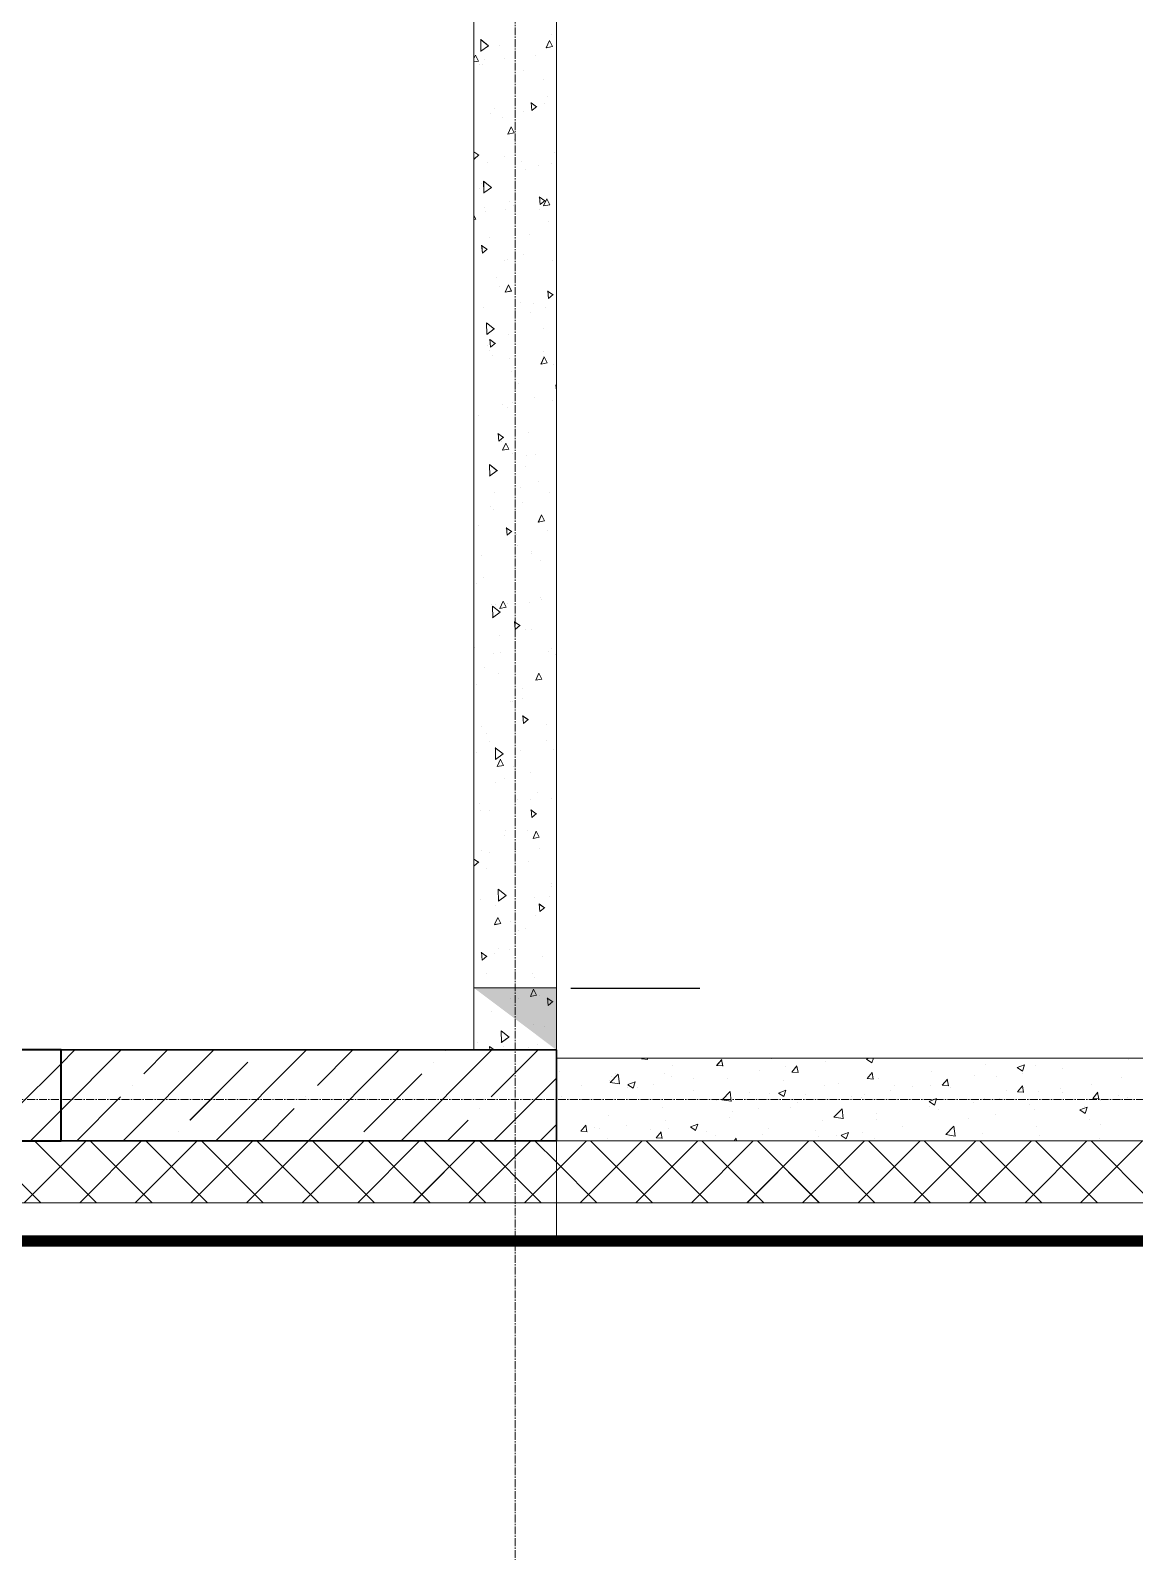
# Model space of a CAD drawing. Header units: millimetres. Extents: x 470010 to 1231400, y -134005 to 421770.
# Drawn here: x 813148 to 815823, y 135119 to 138801 of the extents above; entities that cross this region are included whole.
import ezdxf
from ezdxf.enums import TextEntityAlignment as Align

# ---------------------------------------------------------------- set-up
doc = ezdxf.new("R2010")
doc.units = ezdxf.units.MM
for name, pattern in [('CENTER2', [28.575, 19.05, -3.175, 3.175, -3.175]), ('DASHED', [19.05, 12.7, -6.35]), ('HIDDEN2', [4.7625, 3.175, -1.5875])]:
    doc.linetypes.add(name, pattern=pattern)
doc.layers.get('Defpoints').update_dxf_attribs({"color": 140})
doc.layers.add('АР_Делит', color=120, linetype='Continuous', lineweight=0, plot=False)
for name, color, linetype, lineweight in [('АР_Колонны', 70, 'Continuous', 30), ('АР_Стены ЖБ', 7, 'Continuous', 35), ('АР_Стены ПЕНОблок', 52, 'Continuous', 20), ('АР_Тонкая', 254, 'Continuous', 5), ('АР_Утеплитель', 31, 'Continuous', 0), ('АР_Штриховка', 8, 'Continuous', 0), ('ОВ_Отопление', 30, 'Continuous', 5)]:
    doc.layers.add(name, color=color, linetype=linetype, lineweight=lineweight)
doc.layers.add('РД_Оси_100', color=7, linetype='Continuous', lineweight=0, true_color=0x525252)
doc.styles.add('style1', font='ARIALN.TTF')

# ---------------------------------------------------------------- blocks, each defined once
blk = doc.blocks.new('СОШ_2200_АР_ОСИ_М100_28.05.24')
at = {"layer": 'АР_Делит', "color": 251, "linetype": 'DASHED', "true_color": 0x636466}
blk.add_lwpolyline([(114955, 135155), (114955, -355), (93595.036, -355), (93595.036, 13855), (94145, 13855), (94145, 68320), (66055, 68320), (66055, 13857.73), (83455, 13857.73), (83455, -355), (45245, -355), (45245, 13145), (44695, 13145), (44695, 26755), (45245, 26755), (45245, 68320), (20455, 68320), (20455, 26755), (27955, 26755), (27955, 13145), (-355, 13145), (-355, 100855)], dxfattribs=at)
at = {"layer": 'РД_Оси_100', "color": 251, "linetype": 'CENTER2', "true_color": 0x636466}
blk.add_line((-5954.958, 13500), (29555, 13500), dxfattribs=at)
blk.add_lwpolyline([(7800, -6155), (7800, 139938.679)], dxfattribs=at)
blk = doc.blocks.new('A$C9108343f')
at = {"layer": 'ОВ_Отопление', "linetype": 'Continuous', "lineweight": 5, "true_color": 0x000000}
for points in [[(148704.1, 236849.5), (148504.1, 236849.5), (148604.1, 236774.5)], [(148704.1, 236699.5), (148704.1, 236849.5), (148604.1, 236774.5)]]:
    blk.add_hatch(color=18, dxfattribs=at).paths.add_polyline_path(points, flags=0)
at = {"color": 18, "true_color": 0x000000}
blk.add_line((148738.7, 236849.2, 580), (149051.7, 236849.2, 580), dxfattribs=at)
at = {"layer": 'АР_Колонны', "color": 18, "linetype": 'HIDDEN2', "lineweight": 25, "true_color": 0x000000}
for p, q in [((147504.1, 236699.5), (148704.1, 236699.5)), ((147504.1, 236479.5), (147504.1, 236699.5)), ((148704.1, 236699.5), (148704.1, 236479.5)), ((148704.1, 236479.5), (147504.1, 236479.5))]:
    blk.add_line(p, q, dxfattribs=at)
at = {"layer": 'АР_Колонны', "color": 18, "linetype": 'Continuous', "lineweight": 15, "true_color": 0x000000}
for p, q in [((147504.1, 236699.5), (147504.1, 236479.5)), ((148704.1, 236699.5), (147504.1, 236699.5)), ((148704.1, 236699.5), (147504.1, 236699.5)), ((147504.1, 236699.5), (147504.1, 236479.5)), ((148704.1, 236479.5), (148704.1, 236699.5)), ((148704.1, 236479.5), (148704.1, 236699.5)), ((147504.1, 236479.5), (148704.1, 236479.5)), ((147504.1, 236479.5), (148704.1, 236479.5))]:
    blk.add_line(p, q, dxfattribs=at)
at = {"layer": 'АР_Стены ЖБ', "color": 18, "linetype": 'Continuous', "lineweight": 35, "true_color": 0x000000}
for p, q in [((147504.1, 236699.5), (140924.1, 236699.5)), ((147504.1, 236479.5), (147504.1, 236699.5)), ((140924.1, 236479.5), (147504.1, 236479.5))]:
    blk.add_line(p, q, dxfattribs=at)
at = {"layer": 'АР_Стены ЖБ', "color": 18, "linetype": 'Continuous', "lineweight": 30, "true_color": 0x000000}
for p, q in [((148704.1, 236699.5), (147504.1, 236699.5)), ((147504.1, 236699.5), (147504.1, 236479.5)), ((148704.1, 236479.5), (148704.1, 236699.5)), ((147504.1, 236479.5), (148704.1, 236479.5))]:
    blk.add_line(p, q, dxfattribs=at)
at = {"layer": 'АР_Стены ПЕНОблок', "color": 18, "linetype": 'Continuous', "lineweight": 20, "true_color": 0x000000}
for p, q in [((148504.1, 240829.5), (148504.1, 236699.5)), ((148704.1, 236699.5), (148704.1, 240829.5)), ((148504.1, 236699.5), (148704.1, 236699.5)), ((167604.1, 236679.5), (148704.1, 236679.5)), ((148704.1, 236679.5), (148704.1, 236479.5)), ((148704.1, 236479.5), (167604.1, 236479.5))]:
    blk.add_line(p, q, dxfattribs=at)
at = {"layer": 'АР_Тонкая', "color": 18, "linetype": 'Continuous', "lineweight": 5, "true_color": 0x000000}
for p, q in [((148704.1, 236329.5), (140554.1, 236329.5)), ((167604.1, 236329.5), (148704.1, 236329.5)), ((148704.1, 236329.5), (148704.1, 236249.5)), ((148704.1, 236249.5), (148704.1, 236329.5)), ((140474.1, 236249.5), (148704.1, 236249.5)), ((148704.1, 236249.5), (140474.1, 236249.5)), ((148704.1, 236249.5), (167604.1, 236249.5)), ((167604.1, 236249.5), (148704.1, 236249.5)), ((148704.1, 236249.5), (148704.1, 236224.5)), ((148704.1, 236224.5), (148704.1, 236249.5)), ((140449.1, 236224.5), (148704.1, 236224.5)), ((148704.1, 236224.5), (167604.1, 236224.5))]:
    blk.add_line(p, q, dxfattribs=at)
at = {"layer": 'АР_Утеплитель', "color": 18, "linetype": 'Continuous', "lineweight": 0, "true_color": 0x000000}
for p, q in [((148704.1, 236479.5), (140704.1, 236479.5)), ((167604.1, 236479.5), (148704.1, 236479.5)), ((148704.1, 236479.5), (148704.1, 236329.5)), ((148704.1, 236329.5), (148704.1, 236479.5)), ((140554.1, 236329.5), (148704.1, 236329.5)), ((148704.1, 236329.5), (167604.1, 236329.5))]:
    blk.add_line(p, q, dxfattribs=at)
at = {"layer": 'АР_Штриховка', "color": 18, "linetype": 'Continuous', "lineweight": 0, "true_color": 0x000000}
for p, q in [((148539.6, 239130.1), (148520.5, 239145.2)), ((148521.3, 239116.8), (148520.7, 239145.3)), ((148691.2, 239158.8), (148691.2, 239158.8)), ((148504.1, 239099.7), (148507.8, 239108)), ((148515, 239093.4), (148507.8, 239107.9)), ((148520.9, 239116.9), (148539.4, 239130.4)), ((148566.8, 239132.2), (148566.8, 239132.2)), ((148652.2, 239108), (148652.2, 239108)), ((148679.5, 239125.4), (148687.3, 239142.8)), ((148679.6, 239125.4), (148694.5, 239128.3)), ((148694.5, 239128.3), (148687.3, 239142.8)), ((148504.1, 239091.3), (148515, 239093.4)), ((148517, 239084.7), (148517, 239084.7)), ((148523.9, 239084.8), (148523.9, 239084.8)), ((148530.1, 239097.7), (148530.1, 239097.7)), ((148578.9, 239098.4), (148578.9, 239098.4)), ((148624.4, 239070.3), (148624.4, 239070.3)), ((148672.4, 239049.5), (148672.4, 239049.5)), ((148682, 239008.3), (148682, 239008.3)), ((148544.8, 238965.4), (148544.8, 238965.4)), ((148553.7, 238979.6), (148553.7, 238979.6)), ((148623.6, 238970.2), (148623.6, 238970.2)), ((148656, 238982.9), (148642.6, 238992.1)), ((148644.8, 238973.8), (148643.1, 238992.8)), ((148644.8, 238973.8), (148656.5, 238983.6)), ((148675.8, 238989.9), (148675.8, 238989.9)), ((148572.5, 238957.6), (148572.5, 238957.6)), ((148586.6, 238916.6), (148594.3, 238934)), ((148601.5, 238919.4), (148594.3, 238933.9)), ((148586.6, 238916.5), (148601.5, 238919.4)), ((148602.4, 238903.4), (148602.4, 238903.4)), ((148515.9, 238865.3), (148504.1, 238873.4)), ((148504.7, 238856.2), (148504.1, 238862.9)), ((148504.7, 238856.2), (148516.4, 238866)), ((148577.3, 238861.5), (148577.3, 238861.5)), ((148619.3, 238851.1), (148619.3, 238851.1)), ((148699.4, 238871.8), (148699.4, 238871.8)), ((148536.8, 238847.5), (148536.8, 238847.5)), ((148629.3, 238830.9), (148629.3, 238830.9)), ((148660, 238841.5), (148660, 238841.5)), ((148691.3, 238844.6), (148691.3, 238844.6)), ((148518.2, 238784.5), (148518.2, 238784.5)), ((148522.6, 238796.7), (148522.6, 238796.7)), ((148546.7, 238787.3), (148527.6, 238802.4)), ((148528.3, 238773.9), (148527.8, 238802.5)), ((148528, 238774.1), (148546.5, 238787.5)), ((148529.4, 238739.1), (148529.4, 238739.1)), ((148591.4, 238752.8), (148591.4, 238752.8)), ((148600.9, 238743.4), (148600.9, 238743.4)), ((148675.9, 238755.1), (148662.6, 238764.3)), ((148664.7, 238746.1), (148663, 238765)), ((148664.7, 238746), (148676.4, 238755.8)), ((148673.1, 238742.7), (148680.8, 238760.1)), ((148673.1, 238742.6), (148688.1, 238745.5)), ((148688.1, 238745.5), (148680.9, 238760)), ((148508.6, 238710.6), (148504.1, 238719.6)), ((148504.1, 238709.7), (148508.6, 238710.6)), ((148532.5, 238728.4), (148532.5, 238728.4)), ((148580.2, 238734.7), (148580.2, 238734.7)), ((148664, 238734.1), (148664, 238734.1)), ((148684.9, 238703.9), (148684.9, 238703.9)), ((148541.8, 238666.4), (148541.8, 238666.4)), ((148637.8, 238672.7), (148637.8, 238672.7)), ((148535.8, 238637.6), (148522.5, 238646.8)), ((148524.6, 238628.5), (148522.9, 238647.5)), ((148524.6, 238628.5), (148536.3, 238638.3)), ((148577.2, 238611.4), (148577.2, 238611.4)), ((148585, 238612), (148585, 238612)), ((148624.4, 238625.3), (148624.4, 238625.3)), ((148695.4, 238610.8), (148695.4, 238610.8)), ((148558.6, 238570.5), (148558.6, 238570.5)), ((148565.4, 238548.4), (148565.4, 238548.4)), ((148580.1, 238533.8), (148587.9, 238551.2)), ((148580.1, 238533.8), (148595.1, 238536.7)), ((148595.1, 238536.7), (148587.9, 238551.1)), ((148695.8, 238527.4), (148682.5, 238536.6)), ((148684.6, 238518.3), (148683, 238537.3)), ((148684.6, 238518.3), (148696.3, 238528.1)), ((148526.3, 238497.5), (148526.3, 238497.5)), ((148616.2, 238508.5), (148616.2, 238508.5)), ((148641.8, 238485.3), (148641.8, 238485.3)), ((148648, 238507.3), (148648, 238507.3)), ((148677, 238496.8), (148677, 238496.8)), ((148703.8, 238499), (148703.8, 238499)), ((148553.8, 238444.5), (148534.7, 238459.5)), ((148535.4, 238431.1), (148534.8, 238459.7)), ((148535.1, 238431.2), (148553.6, 238444.7)), ((148673.8, 238446.6), (148673.8, 238446.6)), ((148555.7, 238409.9), (148542.4, 238419)), ((148544.5, 238400.8), (148542.9, 238419.7)), ((148544.5, 238400.8), (148556.2, 238410.6)), ((148589, 238430.3), (148589, 238430.3)), ((148536.6, 238403.7), (148536.6, 238403.7)), ((148541.8, 238393.5), (148541.8, 238393.5)), ((148549.9, 238379.4), (148549.9, 238379.4)), ((148590.2, 238374.1), (148590.2, 238374.1)), ((148603.8, 238407.2), (148603.8, 238407.2)), ((148666.7, 238359.9), (148674.4, 238377.3)), ((148671.6, 238389.2), (148671.6, 238389.2)), ((148672.7, 238377.7), (148672.7, 238377.7)), ((148681.6, 238362.7), (148674.4, 238377.2)), ((148594.3, 238341.7), (148594.3, 238341.7)), ((148666.7, 238359.8), (148681.6, 238362.7)), ((148697.3, 238358.3), (148697.3, 238358.3)), ((148612.6, 238312.2), (148612.6, 238312.2)), ((148704.1, 238307.7), (148702.4, 238308.9)), ((148704.1, 238295.7), (148702.9, 238309.6)), ((148573.5, 238261.3), (148573.5, 238261.3)), ((148597.4, 238266.4), (148597.4, 238266.4)), ((148651.9, 238279.7), (148651.9, 238279.7)), ((148695.2, 238271.1), (148695.2, 238271.1)), ((148514.4, 238235), (148514.4, 238235)), ((148585.9, 238255), (148585.9, 238255)), ((148575.7, 238182.1), (148562.3, 238191.3)), ((148564.4, 238173), (148562.8, 238192)), ((148636.1, 238194.1), (148636.1, 238194.1)), ((148564.5, 238173), (148576.1, 238182.8)), ((148572, 238173), (148572, 238173)), ((148573.7, 238151.1), (148581.4, 238168.5)), ((148573.7, 238151), (148588.7, 238153.9)), ((148588.7, 238153.9), (148581.4, 238168.4)), ((148560.9, 238101.6), (148541.8, 238116.7)), ((148542.5, 238088.3), (148541.9, 238116.9)), ((148597.1, 238143.2), (148597.1, 238143.2)), ((148630.6, 238138), (148630.6, 238138)), ((148654.2, 238139.7), (148654.2, 238139.7)), ((148542.2, 238088.4), (148560.7, 238101.9)), ((148629.6, 238111), (148629.6, 238111)), ((148659.7, 238076), (148659.7, 238076)), ((148554.3, 238047.9), (148554.3, 238047.9)), ((148616.3, 238061.6), (148616.3, 238061.6)), ((148687.3, 238049), (148687.3, 238049)), ((148543.8, 238015.3), (148543.8, 238015.3)), ((148550.4, 238008.8), (148550.4, 238008.8)), ((148620.7, 238025.1), (148620.7, 238025.1)), ((148516.3, 237969.8), (148516.3, 237969.8)), ((148660.2, 237977.1), (148668, 237994.5)), ((148660.2, 237977), (148675.2, 237979.9)), ((148675.2, 237979.9), (148668, 237994.4)), ((148595.6, 237954.4), (148582.2, 237963.6)), ((148584.4, 237945.3), (148582.7, 237964.3)), ((148584.4, 237945.3), (148596.1, 237955.1)), ((148608, 237946.8), (148608, 237946.8)), ((148683.3, 237957.9), (148683.3, 237957.9)), ((148522.2, 237896.8), (148522.2, 237896.8)), ((148609.8, 237920.8), (148609.8, 237920.8)), ((148643.6, 237900.7), (148643.6, 237900.7)), ((148644.3, 237907), (148644.3, 237907)), ((148665.6, 237884.9), (148665.6, 237884.9)), ((148509.9, 237829), (148509.9, 237829)), ((148528.5, 237842), (148528.5, 237842)), ((148567.2, 237768.3), (148575, 237785.7)), ((148582.2, 237771.1), (148575, 237785.6)), ((148639.3, 237781.6), (148639.3, 237781.6)), ((148666.6, 237794.1), (148666.6, 237794.1)), ((148667.9, 237789), (148667.9, 237789)), ((148545.8, 237778.7), (148545.8, 237778.7)), ((148567.9, 237758.8), (148548.9, 237773.9)), ((148549.6, 237745.5), (148549, 237774)), ((148549.3, 237745.6), (148567.7, 237759.1)), ((148556.8, 237778), (148556.8, 237778)), ((148567.3, 237768.2), (148582.2, 237771.1)), ((148586.1, 237780), (148586.1, 237780)), ((148615.5, 237726.7), (148602.2, 237735.9)), ((148604.3, 237717.6), (148602.6, 237736.6)), ((148604.3, 237717.6), (148616, 237727.4)), ((148628.7, 237716), (148628.7, 237716)), ((148643.7, 237718), (148643.7, 237718)), ((148506.2, 237673.2), (148506.2, 237673.2)), ((148566.7, 237702.2), (148566.7, 237702.2)), ((148691.5, 237670.9), (148691.5, 237670.9)), ((148552.5, 237658.9), (148552.5, 237658.9)), ((148569.4, 237660.6), (148569.4, 237660.6)), ((148684, 237664.6), (148684, 237664.6)), ((148701.3, 237656), (148701.3, 237656)), ((148528.8, 237624.2), (148528.8, 237624.2)), ((148563.9, 237611.3), (148563.9, 237611.3)), ((148653.8, 237594.3), (148661.5, 237611.7)), ((148668.8, 237597.2), (148661.5, 237611.7)), ((148510.3, 237583.6), (148510.3, 237583.6)), ((148622.3, 237575.2), (148622.3, 237575.2)), ((148653.8, 237594.3), (148668.8, 237597.2)), ((148593, 237542.5), (148593, 237542.5)), ((148597.2, 237541.9), (148597.2, 237541.9)), ((148621.5, 237549.3), (148621.5, 237549.3)), ((148635.4, 237498.9), (148622.1, 237508.1)), ((148624.2, 237489.8), (148622.6, 237508.8)), ((148624.2, 237489.8), (148635.9, 237499.6)), ((148679.1, 237487.3), (148679.1, 237487.3)), ((148522.3, 237483.4), (148522.3, 237483.4)), ((148533.9, 237465.5), (148533.9, 237465.5)), ((148510.5, 237419.2), (148510.5, 237419.2)), ((148542.2, 237447.1), (148542.2, 237447.1)), ((148575, 237416), (148556, 237431.1)), ((148556.7, 237402.6), (148556.1, 237431.2)), ((148556.4, 237402.7), (148574.8, 237416.2)), ((148616.6, 237424.4), (148616.6, 237424.4)), ((148679.1, 237448.5), (148679.1, 237448.5)), ((148697, 237427.3), (148697, 237427.3)), ((148560.8, 237385.5), (148568.5, 237402.9)), ((148560.8, 237385.4), (148575.8, 237388.3)), ((148575.8, 237388.3), (148568.6, 237402.8)), ((148599.8, 237385.1), (148599.8, 237385.1)), ((148557.5, 237347.4), (148557.5, 237347.4)), ((148579.1, 237356.6), (148579.1, 237356.6)), ((148641.1, 237370.4), (148641.1, 237370.4)), ((148610.2, 237304.6), (148610.2, 237304.6)), ((148640.1, 237306.3), (148640.1, 237306.3)), ((148657.4, 237323.1), (148657.4, 237323.1)), ((148692.7, 237308.2), (148692.7, 237308.2)), ((148518.4, 237296.6), (148518.4, 237296.6)), ((148520.3, 237280.2), (148520.3, 237280.2)), ((148541.2, 237278.6), (148541.2, 237278.6)), ((148655.3, 237271.2), (148642, 237280.4)), ((148644.1, 237262.1), (148642.5, 237281.1)), ((148644.2, 237262.1), (148655.8, 237271.9)), ((148581.1, 237229.4), (148581.1, 237229.4)), ((148634.7, 237229.6), (148634.7, 237229.6)), ((148647.3, 237211.6), (148655.1, 237229)), ((148577.9, 237218.3), (148577.9, 237218.3)), ((148647.4, 237211.5), (148662.3, 237214.4)), ((148662.3, 237214.4), (148655.1, 237228.9)), ((148515.3, 237153.7), (148504.1, 237161.3)), ((148523.4, 237181.9), (148523.4, 237181.9)), ((148542, 237178.5), (148542, 237178.5)), ((148605.9, 237185.5), (148605.9, 237185.5)), ((148635.5, 237156.3), (148635.5, 237156.3)), ((148663.7, 237188.2), (148663.7, 237188.2)), ((148504.1, 237144.6), (148515.7, 237154.4)), ((148534.8, 237137.8), (148534.8, 237137.8)), ((148582.1, 237073.2), (148563.1, 237088.2)), ((148563.8, 237059.8), (148563.2, 237088.4)), ((148604.7, 237111.3), (148604.7, 237111.3)), ((148691.5, 237102.9), (148691.5, 237102.9)), ((148693.1, 237094.3), (148693.1, 237094.3)), ((148519.1, 237062.7), (148519.1, 237062.7)), ((148555.7, 237049.5), (148555.7, 237049.5)), ((148563.5, 237059.9), (148581.9, 237073.4)), ((148565.6, 237060.4), (148565.6, 237060.4)), ((148650.6, 237068.5), (148650.6, 237068.5)), ((148675.3, 237043.5), (148661.9, 237052.7)), ((148664.1, 237034.4), (148662.4, 237053.4)), ((148687.3, 237070.2), (148687.3, 237070.2)), ((148554.4, 237002.7), (148562.1, 237020.1)), ((148569.3, 237005.5), (148562.1, 237020)), ((148591.6, 237011), (148591.6, 237011)), ((148653.6, 237024.8), (148653.6, 237024.8)), ((148664.1, 237034.4), (148675.7, 237044.2)), ((148554.4, 237002.6), (148569.3, 237005.5)), ((148613.3, 236987.6), (148613.3, 236987.6)), ((148628.3, 236993.2), (148628.3, 236993.2)), ((148535.2, 236925.9), (148521.8, 236935.1)), ((148524, 236916.8), (148522.3, 236935.8)), ((148563.8, 236945.8), (148563.8, 236945.8)), ((148589.2, 236942.3), (148589.2, 236942.3)), ((148524, 236916.8), (148535.7, 236926.6)), ((148553.6, 236933), (148553.6, 236933)), ((148670.9, 236925.6), (148670.9, 236925.6)), ((148534, 236885.4), (148534, 236885.4)), ((148647.1, 236884), (148647.1, 236884)), ((148651.8, 236875.1), (148651.8, 236875.1)), ((148612.8, 236824.2), (148612.8, 236824.2)), ((148640.9, 236828.8), (148648.6, 236846.2)), ((148640.9, 236828.7), (148655.9, 236831.6)), ((148655.9, 236831.6), (148648.7, 236846.1)), ((148663.6, 236831.2), (148663.6, 236831.2)), ((148695.2, 236815.8), (148681.9, 236824.9)), ((148684, 236806.7), (148682.3, 236825.6)), ((148547.2, 236792.2), (148547.2, 236792.2)), ((148591.7, 236823.4), (148591.7, 236823.4)), ((148684, 236806.7), (148695.7, 236816.4)), ((148649.3, 236761.4), (148649.3, 236761.4)), ((148675.4, 236757), (148675.4, 236757)), ((148703.9, 236757.3), (148703.9, 236757.3)), ((148512.1, 236718.5), (148512.1, 236718.5)), ((148589.2, 236730.3), (148570.2, 236745.4)), ((148570.9, 236717), (148570.3, 236745.5)), ((148570.6, 236717.1), (148589, 236730.6)), ((148553.2, 236699.5), (148541.8, 236707.4)), ((148543, 236699.5), (148542.2, 236708.1)), ((148576.8, 236708.5), (148576.8, 236708.5)), ((148636.4, 236706.1), (148636.4, 236706.1)), ((148659.3, 236712.1), (148659.3, 236712.1)), ((148910, 236677.8), (148911.4, 236679.5)), ((148910, 236677.8), (148925.2, 236676.5)), ((148924.9, 236676.4), (148924.4, 236679.5)), ((149224, 236677.7), (149224, 236677.7)), ((149455.4, 236677), (149461.9, 236679.5)), ((149455.4, 236676.8), (149468, 236668.3)), ((149468, 236668.3), (149471.8, 236679.5)), ((150090, 236676.7), (150090, 236676.7)), ((148710.5, 236647.4), (148710.5, 236647.4)), ((148834.1, 236620.5), (148853.9, 236641.1)), ((148846.1, 236641.7), (148846.1, 236641.7)), ((148856.6, 236617), (148853.8, 236641.1)), ((148965.3, 236643.5), (148965.3, 236643.5)), ((148985.6, 236661.6), (148985.6, 236661.6)), ((149092.2, 236661.9), (149104.5, 236676.4)), ((149092.2, 236661.8), (149107.4, 236660.5)), ((149095.7, 236661.4), (149095.7, 236661.4)), ((149107.1, 236660.5), (149104.2, 236676.4)), ((149196.2, 236650.4), (149196.2, 236650.4)), ((149259.8, 236658.8), (149259.8, 236658.8)), ((149274.4, 236645.9), (149286.6, 236660.5)), ((149274.4, 236645.9), (149289.6, 236644.6)), ((149289.3, 236644.5), (149286.4, 236660.4)), ((149356, 236671.5), (149356, 236671.5)), ((149456.6, 236630), (149468.8, 236644.6)), ((149471.5, 236628.6), (149468.5, 236644.5)), ((149611.5, 236646.3), (149611.5, 236646.3)), ((149743.4, 236665.3), (149743.4, 236665.3)), ((149820.4, 236656.5), (149833, 236648)), ((149820.5, 236656.7), (149838.3, 236663.5)), ((149833, 236648), (149838.2, 236663.3)), ((149833.4, 236642.9), (149833.4, 236642.9)), ((149863.9, 236662.6), (149863.9, 236662.6)), ((149929.6, 236655.6), (149929.6, 236655.6)), ((148705, 236608.2), (148705, 236608.2)), ((148764.1, 236613.3), (148764.1, 236613.3)), ((148833.3, 236624.5), (148833.3, 236624.5)), ((148834, 236620.6), (148856.6, 236617.1)), ((148837.5, 236636.2), (148837.5, 236636.2)), ((148876, 236608.3), (148876, 236608.3)), ((148876.9, 236615.2), (148889.6, 236606.7)), ((148877, 236615.4), (148894.8, 236622.2)), ((148889.6, 236606.7), (148894.7, 236622.1)), ((148899.6, 236607.5), (148899.6, 236607.5)), ((148939.6, 236616.6), (148939.6, 236616.6)), ((148981.7, 236635.9), (148981.7, 236635.9)), ((149035.8, 236629.3), (149035.8, 236629.3)), ((149117.3, 236630.2), (149117.3, 236630.2)), ((149252.9, 236624.5), (149252.9, 236624.5)), ((149352.8, 236612.1), (149352.8, 236612.1)), ((149388.5, 236618.7), (149388.5, 236618.7)), ((149456.6, 236630), (149471.8, 236628.6)), ((149483.2, 236630), (149483.2, 236630)), ((149524, 236613), (149524, 236613)), ((149567.6, 236611.8), (149567.6, 236611.8)), ((149609.4, 236613.4), (149609.4, 236613.4)), ((149638.8, 236614), (149651, 236628.6)), ((149638.8, 236614), (149653.9, 236612.7)), ((149653.7, 236612.6), (149650.7, 236628.6)), ((149659.6, 236607.3), (149659.6, 236607.3)), ((149715.8, 236637.2), (149715.8, 236637.2)), ((149769.8, 236634.6), (149769.8, 236634.6)), ((149820.9, 236598.1), (149833.2, 236612.7)), ((149835.8, 236596.7), (149832.9, 236612.6)), ((149924.7, 236606.9), (149924.7, 236606.9)), ((149999.1, 236614.9), (149999.1, 236614.9)), ((150072.9, 236632.3), (150072.9, 236632.3)), ((148715.6, 236587.2), (148715.6, 236587.2)), ((149035.2, 236601.8), (149035.2, 236601.8)), ((149092.6, 236576.8), (149092.6, 236576.8)), ((149105.1, 236578.5), (149127.7, 236575)), ((149105.2, 236578.5), (149124.9, 236599.1)), ((149127.7, 236574.9), (149124.9, 236599.1)), ((149170.8, 236596.1), (149170.8, 236596.1)), ((149220.9, 236593.1), (149220.9, 236593.1)), ((149242, 236595.1), (149259.8, 236601.9)), ((149242, 236594.9), (149254.6, 236586.4)), ((149254.6, 236586.4), (149259.7, 236601.7)), ((149289.2, 236571.3), (149289.2, 236571.3)), ((149306.4, 236590.4), (149306.4, 236590.4)), ((149419.5, 236586.4), (149419.5, 236586.4)), ((149442, 236584.6), (149442, 236584.6)), ((149449.6, 236592.4), (149449.6, 236592.4)), ((149513.2, 236600.8), (149513.2, 236600.8)), ((149577.6, 236578.9), (149577.6, 236578.9)), ((149607, 236574.6), (149619.6, 236566)), ((149607.1, 236574.7), (149624.8, 236581.6)), ((149619.6, 236566), (149624.8, 236581.4)), ((149713.2, 236573.2), (149713.2, 236573.2)), ((149740.3, 236580.8), (149740.3, 236580.8)), ((149776.6, 236581.4), (149776.6, 236581.4)), ((149795.2, 236601.6), (149795.2, 236601.6)), ((149820.9, 236598.1), (149836.1, 236596.8)), ((149848.8, 236567.4), (149848.8, 236567.4)), ((149870.8, 236598.7), (149870.8, 236598.7)), ((149930.8, 236595.8), (149930.8, 236595.8)), ((150003.1, 236582.2), (150015.4, 236596.8)), ((150003.1, 236582.1), (150018.3, 236580.8)), ((150018, 236580.8), (150015.1, 236596.7)), ((150023.2, 236576.5), (150023.2, 236576.5)), ((150066.4, 236590.1), (150066.4, 236590.1)), ((150086.7, 236584.9), (150086.7, 236584.9)), ((148830.2, 236539.9), (148830.2, 236539.9)), ((148962.2, 236559), (148962.2, 236559)), ((149123.2, 236535.5), (149123.2, 236535.5)), ((149129.4, 236550.3), (149129.4, 236550.3)), ((149193, 236558.6), (149193, 236558.6)), ((149271.4, 236560.9), (149271.4, 236560.9)), ((149376.2, 236536.4), (149396, 236557)), ((149376.2, 236536.5), (149398.8, 236533)), ((149398.8, 236532.9), (149396, 236557)), ((149480.1, 236545.5), (149480.1, 236545.5)), ((149480.4, 236530.6), (149480.4, 236530.6)), ((149608.4, 236561.7), (149608.4, 236561.7)), ((149628.5, 236556), (149628.5, 236556)), ((149703, 236534.4), (149703, 236534.4)), ((149766.5, 236542.8), (149766.5, 236542.8)), ((149862.7, 236555.4), (149862.7, 236555.4)), ((149972, 236554.2), (149984.6, 236545.7)), ((149972.1, 236554.4), (149989.9, 236561.2)), ((149984.4, 236561.7), (149984.4, 236561.7)), ((149984.7, 236545.7), (149989.8, 236561)), ((149996, 236530.4), (149996, 236530.4)), ((148763.1, 236502.7), (148775.3, 236517.3)), ((148763.1, 236502.7), (148778.3, 236501.3)), ((148778, 236501.3), (148775, 236517.2)), ((148795.6, 236512.5), (148795.6, 236512.5)), ((148809.2, 236508.1), (148809.2, 236508.1)), ((148872.8, 236516.5), (148872.8, 236516.5)), ((148931.1, 236506.8), (148931.1, 236506.8)), ((148945.3, 236486.7), (148957.5, 236501.3)), ((148960.2, 236485.3), (148957.2, 236501.3)), ((148969, 236529.1), (148969, 236529.1)), ((148975.1, 236510.1), (148975.1, 236510.1)), ((149028.5, 236513), (149041.2, 236504.5)), ((149028.6, 236513.2), (149046.4, 236520)), ((149041.2, 236504.5), (149046.3, 236519.8)), ((149066.7, 236501.1), (149066.7, 236501.1)), ((149202.3, 236495.4), (149202.3, 236495.4)), ((149217.8, 236508.5), (149217.8, 236508.5)), ((149332.2, 236505.2), (149332.2, 236505.2)), ((149349.7, 236527.6), (149349.7, 236527.6)), ((149393.6, 236492.8), (149411.4, 236499.6)), ((149393.6, 236492.6), (149406.2, 236484.1)), ((149406.2, 236484.1), (149411.4, 236499.5)), ((149446.4, 236500.6), (149446.4, 236500.6)), ((149542.5, 236513.3), (149542.5, 236513.3)), ((149647.3, 236494.4), (149667.1, 236515)), ((149647.3, 236494.5), (149669.9, 236490.9)), ((149669.9, 236490.9), (149667.1, 236515)), ((149737.3, 236496.2), (149737.3, 236496.2)), ((149867.7, 236514.1), (149867.7, 236514.1)), ((149873.6, 236492.5), (149873.6, 236492.5)), ((150021.7, 236518), (150021.7, 236518)), ((147455.1, 236329.5), (147305.1, 236479.5)), ((147414.5, 236329.5), (147564.5, 236479.5)), ((147589.8, 236329.5), (147439.8, 236479.5)), ((147549.2, 236329.5), (147699.2, 236479.5)), ((147724.5, 236329.5), (147574.5, 236479.5)), ((147683.9, 236329.5), (147833.9, 236479.5)), ((147859.2, 236329.5), (147709.2, 236479.5)), ((147818.6, 236329.5), (147968.6, 236479.5)), ((147993.9, 236329.5), (147843.9, 236479.5)), ((147953.3, 236329.5), (148103.3, 236479.5)), ((148128.6, 236329.5), (147978.6, 236479.5)), ((148088, 236329.5), (148238, 236479.5)), ((148263.3, 236329.5), (148113.3, 236479.5)), ((148222.7, 236329.5), (148372.7, 236479.5)), ((148398, 236329.5), (148248, 236479.5)), ((148357.4, 236329.5), (148507.4, 236479.5)), ((148532.7, 236329.5), (148382.7, 236479.5)), ((148492.1, 236329.5), (148642.1, 236479.5)), ((148667.4, 236329.5), (148517.4, 236479.5)), ((148704.1, 236427.5), (148652.1, 236479.5)), ((148704.1, 236406.7), (148776.8, 236479.5)), ((148761.5, 236329.5), (148911.5, 236479.5)), ((148936.8, 236329.5), (148786.8, 236479.5)), ((148827, 236484.6), (148827, 236484.6)), ((148896.2, 236329.5), (149046.2, 236479.5)), ((149071.5, 236329.5), (148921.5, 236479.5)), ((148945.3, 236486.7), (148960.4, 236485.4)), ((149030.9, 236329.5), (149180.9, 236479.5)), ((149206.2, 236329.5), (149056.2, 236479.5)), ((149089.5, 236492.3), (149089.5, 236492.3)), ((149134.7, 236479.5), (149139.7, 236485.4)), ((149140.5, 236479.5), (149139.4, 236485.3)), ((149165.7, 236329.5), (149315.7, 236479.5)), ((149184.1, 236479.7), (149184.1, 236479.7)), ((149340.9, 236329.5), (149190.9, 236479.5)), ((149300.4, 236329.5), (149450.4, 236479.5)), ((149475.6, 236329.5), (149325.6, 236479.5)), ((149337.9, 236489.6), (149337.9, 236489.6)), ((149382.8, 236492.2), (149382.8, 236492.2)), ((149435.1, 236329.5), (149585.1, 236479.5)), ((149610.3, 236329.5), (149460.3, 236479.5)), ((149473.5, 236483.9), (149473.5, 236483.9)), ((149569.8, 236329.5), (149719.8, 236479.5)), ((149745, 236329.5), (149595, 236479.5)), ((149704.5, 236329.5), (149854.5, 236479.5)), ((149879.7, 236329.5), (149729.7, 236479.5)), ((149839.2, 236329.5), (149989.2, 236479.5)), ((150014.4, 236329.5), (149864.4, 236479.5)), ((149973.9, 236329.5), (150123.9, 236479.5)), ((150149.1, 236329.5), (149999.1, 236479.5)), ((150019.9, 236484.7), (150019.9, 236484.7)), ((148802.1, 236329.5), (148704.1, 236427.5)), ((148626.8, 236329.5), (148704.1, 236406.7)), ((140459.8, 236235.2), (148704.1, 236235.2)), ((140460.8, 236236.2), (148704.1, 236236.2)), ((140461.8, 236237.2), (148704.1, 236237.2)), ((140462.8, 236238.2), (148704.1, 236238.2)), ((140463.8, 236239.2), (148704.1, 236239.2)), ((140464.8, 236240.2), (148704.1, 236240.2)), ((140465.8, 236241.2), (148704.1, 236241.2)), ((140466.8, 236242.2), (148704.1, 236242.2)), ((140467.8, 236243.2), (148704.1, 236243.2)), ((140468.8, 236244.2), (148704.1, 236244.2)), ((140469.8, 236245.2), (148704.1, 236245.2)), ((140470.8, 236246.2), (148704.1, 236246.2)), ((140471.8, 236247.2), (148704.1, 236247.2)), ((140472.8, 236248.2), (148704.1, 236248.2)), ((140473.8, 236249.2), (148704.1, 236249.2)), ((148704.1, 236249.2), (167604.1, 236249.2)), ((148704.1, 236248.2), (167604.1, 236248.2)), ((148704.1, 236247.2), (167604.1, 236247.2)), ((148704.1, 236246.2), (167604.1, 236246.2)), ((148704.1, 236245.2), (167604.1, 236245.2)), ((148704.1, 236244.2), (167604.1, 236244.2)), ((148704.1, 236243.2), (167604.1, 236243.2)), ((148704.1, 236242.2), (167604.1, 236242.2)), ((148704.1, 236241.2), (167604.1, 236241.2)), ((148704.1, 236240.2), (167604.1, 236240.2)), ((148704.1, 236239.2), (167604.1, 236239.2)), ((148704.1, 236238.2), (167604.1, 236238.2)), ((148704.1, 236237.2), (167604.1, 236237.2)), ((148704.1, 236236.2), (167604.1, 236236.2)), ((148704.1, 236235.2), (167604.1, 236235.2)), ((140449.8, 236225.2), (148704.1, 236225.2)), ((140450.8, 236226.2), (148704.1, 236226.2)), ((140451.8, 236227.2), (148704.1, 236227.2)), ((140452.8, 236228.2), (148704.1, 236228.2)), ((140453.8, 236229.2), (148704.1, 236229.2)), ((140454.8, 236230.2), (148704.1, 236230.2)), ((140455.8, 236231.2), (148704.1, 236231.2)), ((140456.8, 236232.2), (148704.1, 236232.2)), ((140457.8, 236233.2), (148704.1, 236233.2)), ((140458.8, 236234.2), (148704.1, 236234.2)), ((148704.1, 236234.2), (167604.1, 236234.2)), ((148704.1, 236233.2), (167604.1, 236233.2)), ((148704.1, 236232.2), (167604.1, 236232.2)), ((148704.1, 236231.2), (167604.1, 236231.2)), ((148704.1, 236230.2), (167604.1, 236230.2)), ((148704.1, 236229.2), (167604.1, 236229.2)), ((148704.1, 236228.2), (167604.1, 236228.2)), ((148704.1, 236227.2), (167604.1, 236227.2)), ((148704.1, 236226.2), (167604.1, 236226.2)), ((148704.1, 236225.2), (167604.1, 236225.2))]:
    blk.add_line(p, q, dxfattribs=at)
at = {"layer": 'АР_Штриховка', "color": 18, "linetype": 'Continuous', "lineweight": 5, "true_color": 0x000000}
for p, q in [((147504.1, 236553.8), (147649.8, 236699.5)), ((147504.1, 236666), (147535.8, 236697.8)), ((147654.3, 236479.5), (147874.3, 236699.5)), ((147704.2, 236641.6), (147762.1, 236699.5)), ((147878.8, 236479.5), (148098.8, 236699.5)), ((147984.8, 236697.8), (147984.8, 236697.8)), ((148103.3, 236479.5), (148323.3, 236699.5)), ((148125.1, 236613.6), (148211.1, 236699.5)), ((148327.8, 236479.5), (148547.8, 236699.5)), ((148433.8, 236697.8), (148435.6, 236699.5)), ((148546.1, 236585.5), (148660.1, 236699.5)), ((147395.5, 236557.4), (147504.1, 236666)), ((147816.4, 236529.4), (147956.8, 236669.7)), ((148237.4, 236501.3), (148377.7, 236641.6)), ((148405.8, 236669.7), (148405.8, 236669.7)), ((147676.1, 236613.6), (147676.1, 236613.6)), ((148552.3, 236479.5), (148704.1, 236631.3)), ((147542.1, 236479.5), (147648.1, 236585.5)), ((148097.1, 236585.5), (148097.1, 236585.5)), ((147429.8, 236479.5), (147504.1, 236553.8)), ((147991.1, 236479.5), (148069, 236557.4)), ((148440.1, 236479.5), (148490, 236529.4)), ((148518, 236557.4), (148518, 236557.4)), ((147788.4, 236501.3), (147788.4, 236501.3)), ((148664.6, 236479.5), (148704.1, 236519))]:
    blk.add_line(p, q, dxfattribs=at)
at = {"layer": 'ОВ_Отопление', "color": 18, "linetype": 'Continuous', "lineweight": 9, "true_color": 0x000000}
for p, q in [((148504.1, 236849.5), (148504.1, 236699.5)), ((148704.1, 236849.5), (148504.1, 236849.5)), ((148704.1, 236849.5), (148704.1, 236699.5)), ((148704.1, 236699.5), (148504.1, 236699.5))]:
    blk.add_line(p, q, dxfattribs=at)
at = {"layer": 'РД_Оси_100'}
blk.add_blockref('СОШ_2200_АР_ОСИ_М100_28.05.24', (140804.1, 223079.5), dxfattribs=at)
at = {"layer": 'Defpoints', "color": 18, "true_color": 0x000000, "style": 'style1'}
for p in [(143949.3, 316089.1), (143975, 281639.5), (143890.4, 273244.7), (143840, 264276.8), (143967.8, 254892.4), (12252, 104178.1), (12382.6, 96023.1)]:
    blk.add_attdef('АР-ПОМЕЩЕНИЕ:НАИМЕНОВАНИЕ', text='', height=100, dxfattribs=at).set_placement(p, align=Align.MIDDLE)
at = {"layer": 'Defpoints', "color": 18, "true_color": 0x000000, "style": 'style1', "flags": 8}
for p in [(143951.3, 279099.1), (143848.3, 269251.1), (143875.3, 260094.2), (144049.7, 250824.7), (163419.3, 238153.4), (155897.5, 237966), (183037.2, 237966), (143342.9, 237876.2)]:
    blk.add_attdef('АР-ПОМЕЩЕНИЕ:НАИМЕНОВАНИЕ', text='', height=100, dxfattribs=at).set_placement(p, align=Align.MIDDLE)

msp = doc.modelspace()

# ---------------------------------------------------------------- hatches: boundary and pattern name
at = {"layer": 'ОВ_Отопление', "linetype": 'Continuous', "lineweight": 5, "true_color": 0x000000}
for points in [[(814422.706, 136483.251), (814222.706, 136483.251), (814322.706, 136408.251)], [(814422.706, 136333.251), (814422.706, 136483.251), (814322.706, 136408.251)]]:
    msp.add_hatch(color=18, dxfattribs=at).paths.add_polyline_path(points, flags=0)

# ---------------------------------------------------------------- linework, layer by layer
at = {"color": 18, "true_color": 0x000000}
msp.add_line((814457.356, 136482.982, 580), (814770.345, 136482.982, 580), dxfattribs=at)
at = {"layer": 'АР_Колонны', "color": 18, "linetype": 'HIDDEN2', "lineweight": 25, "true_color": 0x000000}
for p, q in [((813222.706, 136333.251), (814422.706, 136333.251)), ((813222.706, 136113.251), (813222.706, 136333.251)), ((814422.706, 136333.251), (814422.706, 136113.251)), ((814422.706, 136113.251), (813222.706, 136113.251))]:
    msp.add_line(p, q, dxfattribs=at)
at = {"layer": 'АР_Колонны', "color": 18, "linetype": 'Continuous', "lineweight": 15, "true_color": 0x000000}
for p, q in [((813222.706, 136333.251), (813222.706, 136113.251)), ((814422.706, 136333.251), (813222.706, 136333.251)), ((814422.706, 136333.251), (813222.706, 136333.251)), ((813222.706, 136333.251), (813222.706, 136113.251)), ((814422.706, 136113.251), (814422.706, 136333.251)), ((814422.706, 136113.251), (814422.706, 136333.251)), ((813222.706, 136113.251), (814422.706, 136113.251)), ((813222.706, 136113.251), (814422.706, 136113.251))]:
    msp.add_line(p, q, dxfattribs=at)
at = {"layer": 'АР_Стены ЖБ', "color": 18, "linetype": 'Continuous', "lineweight": 35, "true_color": 0x000000}
for p, q in [((813222.706, 136333.251), (806642.706, 136333.251)), ((813222.706, 136113.251), (813222.706, 136333.251)), ((806642.706, 136113.251), (813222.706, 136113.251))]:
    msp.add_line(p, q, dxfattribs=at)
at = {"layer": 'АР_Стены ЖБ', "color": 18, "linetype": 'Continuous', "lineweight": 30, "true_color": 0x000000}
for p, q in [((814422.706, 136333.251), (813222.706, 136333.251)), ((813222.706, 136333.251), (813222.706, 136113.251)), ((814422.706, 136113.251), (814422.706, 136333.251)), ((813222.706, 136113.251), (814422.706, 136113.251))]:
    msp.add_line(p, q, dxfattribs=at)
at = {"layer": 'АР_Стены ПЕНОблок', "color": 18, "linetype": 'Continuous', "lineweight": 20, "true_color": 0x000000}
for p, q in [((814222.706, 140463.251), (814222.706, 136333.251)), ((814422.706, 136333.251), (814422.706, 140463.251)), ((814222.706, 136333.251), (814422.706, 136333.251)), ((833322.706, 136313.251), (814422.706, 136313.251)), ((814422.706, 136313.251), (814422.706, 136113.251)), ((814422.706, 136113.251), (833322.706, 136113.251))]:
    msp.add_line(p, q, dxfattribs=at)
at = {"layer": 'АР_Тонкая', "color": 18, "linetype": 'Continuous', "lineweight": 5, "true_color": 0x000000}
for p, q in [((814422.706, 135963.251), (806272.706, 135963.251)), ((833322.706, 135963.251), (814422.706, 135963.251)), ((814422.706, 135963.251), (814422.706, 135883.251)), ((814422.706, 135883.251), (814422.706, 135963.251)), ((806167.706, 135858.251), (814422.706, 135858.251)), ((806192.706, 135883.251), (814422.706, 135883.251)), ((814422.706, 135883.251), (806192.706, 135883.251)), ((814422.706, 135883.251), (833322.706, 135883.251)), ((833322.706, 135883.251), (814422.706, 135883.251)), ((814422.706, 135883.251), (814422.706, 135858.251)), ((814422.706, 135858.251), (814422.706, 135883.251)), ((814422.706, 135858.251), (833322.706, 135858.251))]:
    msp.add_line(p, q, dxfattribs=at)
at = {"layer": 'АР_Утеплитель', "color": 18, "linetype": 'Continuous', "lineweight": 0, "true_color": 0x000000}
for p, q in [((814422.706, 136113.251), (806422.706, 136113.251)), ((833322.706, 136113.251), (814422.706, 136113.251)), ((814422.706, 136113.251), (814422.706, 135963.251)), ((814422.706, 135963.251), (814422.706, 136113.251)), ((806272.706, 135963.251), (814422.706, 135963.251)), ((814422.706, 135963.251), (833322.706, 135963.251))]:
    msp.add_line(p, q, dxfattribs=at)
at = {"layer": 'АР_Штриховка', "color": 18, "linetype": 'Continuous', "lineweight": 0, "true_color": 0x000000}
for p, q in [((814258.203, 138763.871), (814239.162, 138778.944)), ((814239.872, 138750.526), (814239.281, 138779.095)), ((814239.56, 138750.638), (814258.011, 138764.134)), ((814398.148, 138759.2), (814405.896, 138776.603)), ((814398.177, 138759.124), (814413.137, 138762.032)), ((814413.123, 138762.026), (814405.911, 138776.521)), ((814222.706, 138733.464), (814226.377, 138741.708)), ((814222.706, 138725.016), (814233.617, 138727.137)), ((814233.603, 138727.131), (814226.391, 138741.626)), ((814374.588, 138616.635), (814361.254, 138625.817)), ((814363.385, 138607.541), (814361.725, 138626.519)), ((814363.392, 138607.534), (814375.066, 138617.33)), ((814305.168, 138550.364), (814312.916, 138567.767)), ((814305.197, 138550.288), (814320.157, 138553.195)), ((814320.143, 138553.19), (814312.931, 138567.685)), ((814234.494, 138499.083), (814222.706, 138507.199)), ((814223.29, 138489.988), (814222.706, 138496.667)), ((814223.297, 138489.98), (814234.971, 138499.776)), ((814265.29, 138421.044), (814246.248, 138436.117)), ((814246.958, 138407.699), (814246.368, 138436.268)), ((814246.646, 138407.811), (814265.097, 138421.307)), ((814394.512, 138388.905), (814381.177, 138398.087)), ((814383.309, 138379.811), (814381.649, 138398.789)), ((814391.708, 138376.422), (814399.456, 138393.825)), ((814406.683, 138379.249), (814399.471, 138393.744)), ((814227.163, 138344.353), (814222.706, 138353.312)), ((814383.315, 138379.803), (814394.99, 138389.6)), ((814391.737, 138376.346), (814406.697, 138379.254)), ((814222.706, 138343.49), (814227.177, 138344.359)), ((814254.418, 138271.352), (814241.083, 138280.534)), ((814243.214, 138262.258), (814241.554, 138281.235)), ((814243.221, 138262.25), (814254.895, 138272.046)), ((814298.728, 138167.586), (814306.476, 138184.989)), ((814298.757, 138167.51), (814313.717, 138170.418)), ((814313.703, 138170.412), (814306.491, 138184.907)), ((814414.436, 138161.175), (814401.101, 138170.357)), ((814403.233, 138152.081), (814401.572, 138171.059)), ((814403.239, 138152.073), (814414.914, 138161.869)), ((814272.376, 138078.217), (814253.335, 138093.29)), ((814254.045, 138064.872), (814253.454, 138093.441)), ((814253.733, 138064.984), (814272.184, 138078.48)), ((814274.342, 138043.622), (814261.007, 138052.804)), ((814263.138, 138034.528), (814261.478, 138053.505)), ((814263.145, 138034.52), (814274.819, 138044.316)), ((814385.268, 137993.645), (814393.016, 138011.048)), ((814385.297, 137993.569), (814400.257, 137996.477)), ((814400.243, 137996.471), (814393.031, 138010.966)), ((814422.706, 137941.469), (814421.025, 137942.627)), ((814422.706, 137929.5), (814421.496, 137943.328)), ((814294.266, 137815.892), (814280.931, 137825.074)), ((814283.062, 137806.798), (814281.401, 137825.775)), ((814283.068, 137806.79), (814294.743, 137816.586)), ((814292.288, 137784.808), (814300.036, 137802.211)), ((814307.263, 137787.635), (814300.051, 137802.13)), ((814292.317, 137784.732), (814307.277, 137787.64)), ((814279.463, 137735.391), (814260.421, 137750.464)), ((814261.132, 137722.046), (814260.541, 137750.614)), ((814260.82, 137722.158), (814279.27, 137735.654)), ((814378.828, 137610.867), (814386.576, 137628.27)), ((814393.803, 137613.694), (814386.591, 137628.189)), ((814314.189, 137588.162), (814300.854, 137597.344)), ((814302.986, 137579.067), (814301.325, 137598.045)), ((814302.992, 137579.06), (814314.667, 137588.856)), ((814378.856, 137610.791), (814393.816, 137613.699)), ((814286.549, 137392.564), (814267.508, 137407.637)), ((814268.218, 137379.219), (814267.628, 137407.788)), ((814285.848, 137402.03), (814293.596, 137419.433)), ((814285.876, 137401.955), (814300.836, 137404.863)), ((814300.822, 137404.857), (814293.611, 137419.352)), ((814267.906, 137379.331), (814286.357, 137392.827)), ((814334.113, 137360.432), (814320.778, 137369.613)), ((814322.909, 137351.337), (814321.249, 137370.315)), ((814322.916, 137351.33), (814334.59, 137361.126)), ((814372.388, 137228.089), (814380.136, 137245.492)), ((814372.416, 137228.014), (814387.376, 137230.922)), ((814387.362, 137230.916), (814380.151, 137245.411)), ((814354.037, 137132.702), (814340.702, 137141.883)), ((814342.833, 137123.607), (814341.173, 137142.585)), ((814342.84, 137123.6), (814354.514, 137133.396)), ((814293.636, 137049.737), (814274.595, 137064.81)), ((814275.305, 137036.392), (814274.714, 137064.961)), ((814274.993, 137036.504), (814293.444, 137050)), ((814279.408, 137019.252), (814287.156, 137036.655)), ((814294.382, 137022.08), (814287.171, 137036.575)), ((814279.436, 137019.177), (814294.396, 137022.085)), ((814373.961, 136904.972), (814360.626, 136914.153)), ((814362.757, 136895.877), (814361.097, 136914.855)), ((814362.764, 136895.869), (814374.438, 136905.666)), ((814365.948, 136845.311), (814373.696, 136862.714)), ((814365.976, 136845.236), (814380.936, 136848.144)), ((814380.922, 136848.138), (814373.711, 136862.634)), ((814233.866, 136787.419), (814222.706, 136795.103)), ((814222.706, 136778.347), (814234.343, 136788.112)), ((814300.723, 136706.91), (814281.681, 136721.983)), ((814282.391, 136693.565), (814281.801, 136722.134)), ((814282.08, 136693.677), (814300.53, 136707.173)), ((814393.885, 136677.242), (814380.55, 136686.423)), ((814382.681, 136668.147), (814381.02, 136687.125)), ((814382.687, 136668.139), (814394.362, 136677.935)), ((814272.968, 136636.475), (814280.716, 136653.878)), ((814272.996, 136636.4), (814287.956, 136639.308)), ((814287.942, 136639.302), (814280.731, 136653.797)), ((814253.79, 136559.689), (814240.455, 136568.87)), ((814242.586, 136550.594), (814240.926, 136569.571)), ((814242.593, 136550.586), (814254.267, 136560.382)), ((814359.508, 136462.533), (814367.256, 136479.936)), ((814374.482, 136465.361), (814367.27, 136479.856)), ((814359.536, 136462.459), (814374.496, 136465.367)), ((814413.808, 136449.512), (814400.473, 136458.693)), ((814402.605, 136440.417), (814400.944, 136459.394)), ((814402.611, 136440.409), (814414.286, 136450.205)), ((814307.809, 136364.084), (814288.768, 136379.156)), ((814289.478, 136350.738), (814288.887, 136379.307)), ((814289.166, 136350.85), (814307.617, 136364.347)), ((814271.838, 136333.251), (814260.379, 136341.14)), ((814261.601, 136333.251), (814260.85, 136341.841)), ((814628.635, 136311.542), (814643.817, 136310.214)), ((814628.636, 136311.552), (814630.061, 136313.251)), ((814643.539, 136310.162), (814642.969, 136313.251)), ((814810.82, 136295.603), (814826.002, 136294.275)), ((814810.821, 136295.613), (814823.066, 136310.206)), ((814825.723, 136294.223), (814822.786, 136310.144)), ((814993.006, 136279.674), (815005.251, 136294.267)), ((815007.907, 136278.284), (815004.97, 136294.205)), ((815173.98, 136310.577), (815186.615, 136302.055)), ((815174.062, 136310.757), (815180.558, 136313.251)), ((815186.619, 136302.054), (815190.376, 136313.251)), ((815539.093, 136290.415), (815556.877, 136297.242)), ((815551.65, 136281.712), (815556.8, 136297.061)), ((814552.659, 136254.336), (814575.249, 136250.833)), ((814552.698, 136254.254), (814572.481, 136274.873)), ((814575.235, 136250.745), (814572.429, 136274.867)), ((814595.614, 136249.176), (814613.399, 136256.003)), ((814608.172, 136240.474), (814613.322, 136255.823)), ((814993.005, 136279.664), (815008.187, 136278.336)), ((815175.189, 136263.725), (815190.371, 136262.397)), ((815175.19, 136263.735), (815187.435, 136278.328)), ((815190.092, 136262.345), (815187.155, 136278.266)), ((815357.375, 136247.796), (815369.62, 136262.389)), ((815372.276, 136246.405), (815369.339, 136262.327)), ((815539.011, 136290.234), (815551.645, 136281.712)), ((814595.533, 136248.997), (814608.167, 136240.474)), ((814823.777, 136212.212), (814843.56, 136232.831)), ((814846.314, 136208.702), (814843.508, 136232.825)), ((814960.564, 136228.654), (814973.198, 136220.132)), ((814960.645, 136228.834), (814978.43, 136235.661)), ((814973.203, 136220.131), (814978.353, 136235.48)), ((815357.374, 136247.786), (815372.556, 136246.457)), ((815539.559, 136231.847), (815554.741, 136230.518)), ((815539.56, 136231.857), (815551.805, 136246.45)), ((815554.46, 136230.466), (815551.523, 136246.388)), ((815721.744, 136215.918), (815733.989, 136230.511)), ((815736.644, 136214.527), (815733.707, 136230.448)), ((814823.738, 136212.294), (814846.328, 136208.791)), ((815094.856, 136170.17), (815114.639, 136190.788)), ((815117.393, 136166.66), (815114.587, 136190.782)), ((815325.594, 136208.312), (815338.229, 136199.79)), ((815325.676, 136208.492), (815343.461, 136215.319)), ((815338.234, 136199.789), (815343.384, 136215.138)), ((815690.625, 136187.969), (815703.26, 136179.447)), ((815690.707, 136188.149), (815708.492, 136194.976)), ((815703.264, 136179.446), (815708.415, 136194.795)), ((815721.743, 136215.907), (815736.925, 136214.579)), ((814481.695, 136136.434), (814493.94, 136151.028)), ((814496.598, 136135.044), (814493.661, 136150.966)), ((814747.147, 136146.731), (814759.782, 136138.209)), ((814747.229, 136146.911), (814765.013, 136153.738)), ((814759.786, 136138.208), (814764.937, 136153.557)), ((815094.817, 136170.252), (815117.407, 136166.749)), ((815365.935, 136128.127), (815385.718, 136148.746)), ((815388.472, 136124.618), (815385.665, 136148.74)), ((813173.671, 135963.251), (813023.671, 136113.251)), ((813133.116, 135963.251), (813283.116, 136113.251)), ((813308.375, 135963.251), (813158.375, 136113.251)), ((813267.82, 135963.251), (813417.82, 136113.251)), ((813443.079, 135963.251), (813293.079, 136113.251)), ((813402.523, 135963.251), (813552.523, 136113.251)), ((813577.783, 135963.251), (813427.783, 136113.251)), ((813537.227, 135963.251), (813687.227, 136113.251)), ((813712.487, 135963.251), (813562.487, 136113.251)), ((813671.931, 135963.251), (813821.931, 136113.251)), ((813847.19, 135963.251), (813697.19, 136113.251)), ((813806.635, 135963.251), (813956.635, 136113.251)), ((813981.894, 135963.251), (813831.894, 136113.251)), ((813941.339, 135963.251), (814091.339, 136113.251)), ((814116.598, 135963.251), (813966.598, 136113.251)), ((814076.043, 135963.251), (814226.043, 136113.251)), ((814251.302, 135963.251), (814101.302, 136113.251)), ((814210.746, 135963.251), (814360.746, 136113.251)), ((814386.006, 135963.251), (814236.006, 136113.251)), ((814422.706, 136061.254), (814370.71, 136113.251)), ((814422.706, 136040.506), (814495.45, 136113.251)), ((814480.154, 135963.251), (814630.154, 136113.251)), ((814481.694, 136136.424), (814496.876, 136135.096)), ((814655.413, 135963.251), (814505.413, 136113.251)), ((814614.858, 135963.251), (814764.858, 136113.251)), ((814790.117, 135963.251), (814640.117, 136113.251)), ((814663.879, 136120.485), (814679.061, 136119.157)), ((814663.88, 136120.495), (814676.125, 136135.088)), ((814678.782, 136119.105), (814675.845, 136135.027)), ((814749.562, 135963.251), (814899.562, 136113.251)), ((814924.821, 135963.251), (814774.821, 136113.251)), ((814853.36, 136113.251), (814858.309, 136119.149)), ((814859.106, 136113.251), (814858.029, 136119.087)), ((814884.266, 135963.251), (815034.266, 136113.251)), ((815059.525, 135963.251), (814909.525, 136113.251)), ((815018.97, 135963.251), (815168.97, 136113.251)), ((815194.229, 135963.251), (815044.229, 136113.251)), ((815112.178, 136126.389), (815124.813, 136117.867)), ((815112.26, 136126.569), (815130.044, 136133.396)), ((815124.817, 136117.866), (815129.967, 136133.215)), ((815153.673, 135963.251), (815303.673, 136113.251)), ((815328.933, 135963.251), (815178.933, 136113.251)), ((815288.377, 135963.251), (815438.377, 136113.251)), ((815463.637, 135963.251), (815313.637, 136113.251)), ((815365.896, 136128.21), (815388.485, 136124.707)), ((815423.081, 135963.251), (815573.081, 136113.251)), ((815598.34, 135963.251), (815448.34, 136113.251)), ((815557.785, 135963.251), (815707.785, 136113.251)), ((815733.044, 135963.251), (815583.044, 136113.251)), ((815692.489, 135963.251), (815842.489, 136113.251)), ((815867.748, 135963.251), (815717.748, 136113.251)), ((814345.45, 135963.251), (814422.706, 136040.506)), ((814520.71, 135963.251), (814422.706, 136061.254)), ((806168.455, 135859), (814422.706, 135859)), ((806169.455, 135860), (814422.706, 135860)), ((806170.455, 135861), (814422.706, 135861)), ((806171.455, 135862), (814422.706, 135862)), ((806172.455, 135863), (814422.706, 135863)), ((806173.455, 135864), (814422.706, 135864)), ((806174.455, 135865), (814422.706, 135865)), ((806175.455, 135866), (814422.706, 135866)), ((806176.455, 135867), (814422.706, 135867)), ((806177.455, 135868), (814422.706, 135868)), ((806178.455, 135869), (814422.706, 135869)), ((806179.455, 135870), (814422.706, 135870)), ((806180.455, 135871), (814422.706, 135871)), ((806181.455, 135872), (814422.706, 135872)), ((806182.455, 135873), (814422.706, 135873)), ((806183.455, 135874), (814422.706, 135874)), ((806184.455, 135875), (814422.706, 135875)), ((806185.455, 135876), (814422.706, 135876)), ((806186.455, 135877), (814422.706, 135877)), ((806187.455, 135878), (814422.706, 135878)), ((806188.455, 135879), (814422.706, 135879)), ((806189.455, 135880), (814422.706, 135880)), ((806190.455, 135881), (814422.706, 135881)), ((806191.455, 135882), (814422.706, 135882)), ((806192.455, 135883), (814422.706, 135883)), ((814422.706, 135883), (833322.706, 135883)), ((814422.706, 135882), (833322.706, 135882)), ((814422.706, 135881), (833322.706, 135881)), ((814422.706, 135880), (833322.706, 135880)), ((814422.706, 135879), (833322.706, 135879)), ((814422.706, 135878), (833322.706, 135878)), ((814422.706, 135877), (833322.706, 135877)), ((814422.706, 135876), (833322.706, 135876)), ((814422.706, 135875), (833322.706, 135875)), ((814422.706, 135874), (833322.706, 135874)), ((814422.706, 135873), (833322.706, 135873)), ((814422.706, 135872), (833322.706, 135872)), ((814422.706, 135871), (833322.706, 135871)), ((814422.706, 135870), (833322.706, 135870)), ((814422.706, 135869), (833322.706, 135869)), ((814422.706, 135868), (833322.706, 135868)), ((814422.706, 135867), (833322.706, 135867)), ((814422.706, 135866), (833322.706, 135866)), ((814422.706, 135865), (833322.706, 135865)), ((814422.706, 135864), (833322.706, 135864)), ((814422.706, 135863), (833322.706, 135863)), ((814422.706, 135862), (833322.706, 135862)), ((814422.706, 135861), (833322.706, 135861)), ((814422.706, 135860), (833322.706, 135860)), ((814422.706, 135859), (833322.706, 135859))]:
    msp.add_line(p, q, dxfattribs=at)
at = {"layer": 'АР_Штриховка', "color": 18, "linetype": 'Continuous', "lineweight": 5, "true_color": 0x000000}
for p, q in [((813222.706, 136187.545), (813368.412, 136333.251)), ((813222.706, 136299.798), (813254.421, 136331.513)), ((813372.918, 136113.251), (813592.918, 136333.251)), ((813422.801, 136275.387), (813480.665, 136333.251)), ((813597.425, 136113.251), (813817.425, 136333.251)), ((813821.931, 136113.251), (814041.931, 136333.251)), ((813843.751, 136247.323), (813929.678, 136333.251)), ((814046.438, 136113.251), (814266.438, 136333.251)), ((814152.447, 136331.513), (814154.184, 136333.251)), ((814264.7, 136219.26), (814378.691, 136333.251)), ((813114.105, 136191.197), (813222.706, 136299.798)), ((813535.054, 136163.133), (813675.371, 136303.45)), ((813956.004, 136135.07), (814096.32, 136275.387)), ((814270.944, 136113.251), (814422.706, 136265.013)), ((813260.665, 136113.251), (813366.675, 136219.26)), ((813148.412, 136113.251), (813222.706, 136187.545)), ((813709.678, 136113.251), (813787.624, 136191.197)), ((814158.691, 136113.251), (814208.574, 136163.133)), ((814383.197, 136113.251), (814422.706, 136152.759))]:
    msp.add_line(p, q, dxfattribs=at)
at = {"layer": 'ОВ_Отопление', "color": 18, "linetype": 'Continuous', "lineweight": 9, "true_color": 0x000000}
for p, q in [((814222.706, 136483.251), (814222.706, 136333.251)), ((814422.706, 136483.251), (814222.706, 136483.251)), ((814422.706, 136483.251), (814422.706, 136333.251)), ((814422.706, 136333.251), (814222.706, 136333.251))]:
    msp.add_line(p, q, dxfattribs=at)

# ---------------------------------------------------------------- block references
msp.add_blockref('A$C9108343f', (665718.612, -100366.242))
at = {"layer": 'РД_Оси_100'}
msp.add_blockref('СОШ_2200_АР_ОСИ_М100_28.05.24', (806522.706, 122713.251), dxfattribs=at)

doc.saveas('drawing.dxf')
